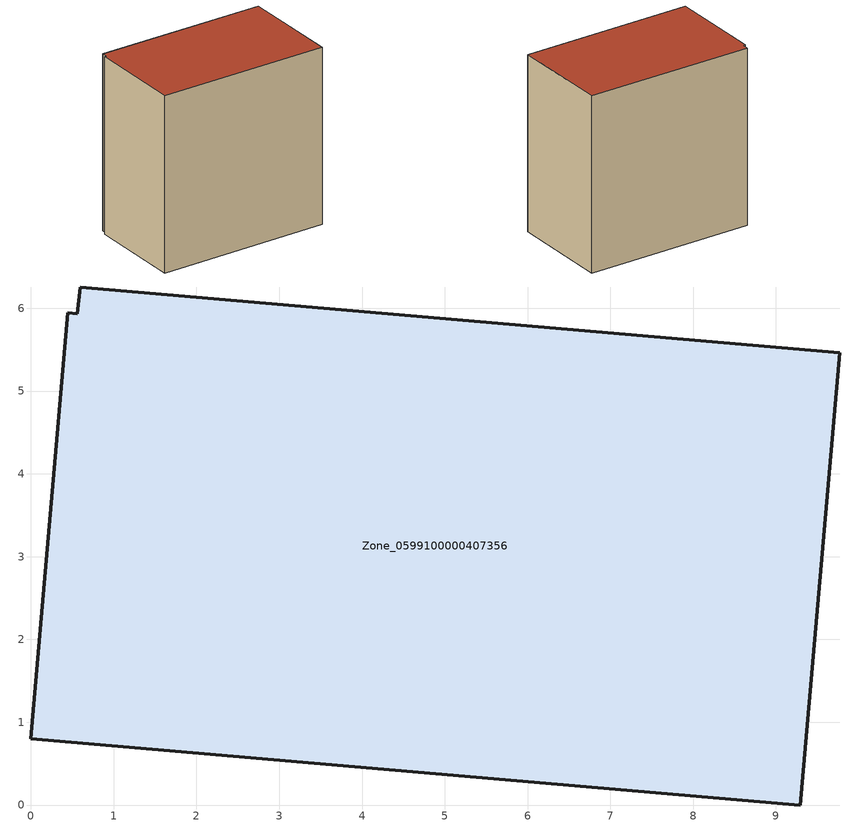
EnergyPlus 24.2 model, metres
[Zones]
Zone_0599100000407356
 floor ground (C_G): 0.56,5.93 0.6,6.26 9.77,5.46 9.29,0 0,0.8 0.44,5.94 z0
 wall outside (C_F): 0,0.8 9.29,0 9.77,5.46 0.6,6.26 0.56,5.93 0.44,5.94 0,0.8 z0:9.65
 roof outside (C_R): 0.6,6.26 0.56,5.93 0.44,5.94 0,0.8 9.29,0 9.77,5.46 z9.65
[BUILDING]
Pand.0599100000407356: North Axis=0; Terrain=City; Loads Convergence Tolerance Value=0.04; Temperature Convergence Tolerance Value=0.4; Solar Distribution=FullExterior; Maximum Number of Warmup Days=25; Minimum Number of Warmup Days=1
[Site:Location]
Rotterdam.The.Hague.AP_ZH_NLD Design_Conditions: Latitude=51.96; Longitude=4.45; Time Zone=1; Elevation=-4.5
[SITE:GROUNDTEMPERATURE:BUILDINGSURFACE]
18, 18, 18, 18, 18, 18, 18, 18, 18, 18, 18, 18
[MATERIAL] Thermal Absorptance=0.9; Solar Absorptance=0.7; Visible Absorptance=0.7
Name | Roughness | Thickness | Conductivity | Density | Specific Heat
G.TC.1992-2005 | MediumSmooth | 0.15 | 0.06 | 540 | 1210
F.TC.1992-2005 | Rough | 0.3 | 0.12 | 1920 | 840
R.TC.1992-2005 | MediumRough | 0.2 | 0.08 | 1500 | 1000
[CONSTRUCTION]
C_G: G.TC.1992-2005
C_F: F.TC.1992-2005
C_R: R.TC.1992-2005
[ZONE]
Zone_0599100000407356: Type=1; Multiplier=1; Ceiling Height=Autocalculate; Volume=Autocalculate; Floor Area=autocalculate; Part of Total Floor Area=Yes
[ZONEINFILTRATION:DESIGNFLOWRATE]
Infil_Zone_0599100000407356: Zone or ZoneList or Space or SpaceList=Zone_0599100000407356; Schedule=AlwaysOn; Design Flow Rate Calculation Method=Flow/Area; Flow Rate per Floor Area=0.0015; Constant Term Coefficient=1; Temperature Term Coefficient=0; Velocity Term Coefficient=0; Velocity Squared Term Coefficient=0
[HVACTEMPLATE:ZONE:IDEALLOADSAIRSYSTEM]
Zone_0599100000407356: Maximum Heating Supply Air Temperature=50; Minimum Cooling Supply Air Temperature=13; Maximum Heating Supply Air Humidity Ratio=0.0156; Minimum Cooling Supply Air Humidity Ratio=0.0077; Heating Limit=NoLimit; Cooling Limit=NoLimit; Dehumidification Control Type=ConstantSensibleHeatRatio; Cooling Sensible Heat Ratio=0.7; Dehumidification Setpoint=60; Humidification Control Type=None; Humidification Setpoint=30; Outdoor Air Method=None; Outdoor Air Flow Rate per Person=0.00944; Outdoor Air Flow Rate per Zone Floor Area=0; Outdoor Air Flow Rate per Zone=0; Demand Controlled Ventilation Type=None; Outdoor Air Economizer Type=NoEconomizer; Heat Recovery Type=None; Sensible Heat Recovery Effectiveness=0.7; Latent Heat Recovery Effectiveness=0.65
[ZONECONTROL:THERMOSTAT]
ThermostatControl_Zone_0599100000407356: Zone or ZoneList=Zone_0599100000407356; Control Type Schedule=DualSetpointControlType; Control 1=Thermostat_Zone_0599100000407356; Temperature Difference Between Cutout And Setpoint=0
[THERMOSTATSETPOINT:DUALSETPOINT]
Thermostat_Zone_0599100000407356: Heating Setpoint Temperature Schedule=HeatingSetpoint_Zone_0599100000407356; Cooling Setpoint Temperature Schedule=CoolingSetpoint_Zone_0599100000407356
[SCHEDULE:COMPACT]
HeatingSetpoint_Zone_0599100000407356: Through: 12/31, For: AllDays, Until: 24:00, 21
CoolingSetpoint_Zone_0599100000407356: Through: 12/31, For: AllDays, Until: 24:00, 24
DualSetpointControlType: Through: 12/31, For: AllDays, Until: 24:00, 4
AlwaysOn: Through: 12/31, For: AllDays, Until: 24:00, 1
